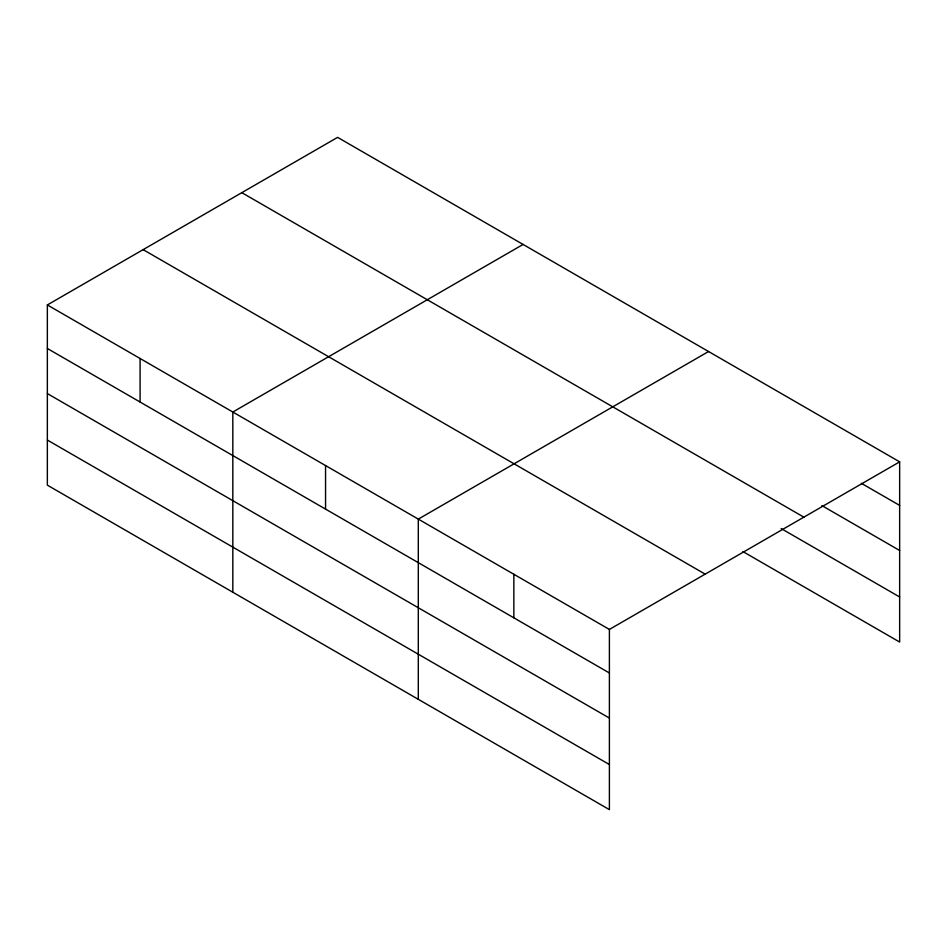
<?xml version="1.0" encoding="UTF-8"?>
<svg xmlns="http://www.w3.org/2000/svg" width="947" height="947" viewBox="0 0 947 947"><rect width="100%" height="100%" fill="white"/><g stroke="black" fill="none" stroke-linecap="round" stroke-linejoin="round"><path stroke-width="1.42" d="M47.35 304.946L609.394 629.435L609.394 809.638L47.35 485.148L47.35 304.946L337.606 137.362L899.65 461.852L899.65 642.054L742.957 551.592M523.087 244.444L232.82 412.028L232.82 592.23M708.557 351.526L418.302 519.11L418.302 699.312M609.394 629.435L899.65 461.852M861.427 483.337L899.65 505.402M821.937 505.627L899.65 550.491M241.828 192.667L803.861 517.157M781.168 528.556L899.65 596.965M143.139 249.641L705.172 574.131M47.35 348.484L609.394 672.986M47.35 393.585L609.394 718.075M47.35 440.047L609.394 764.537M513.842 574.273L513.842 617.823M325.555 465.569L325.555 509.107M140.085 358.487L140.085 402.025"/></g></svg>
